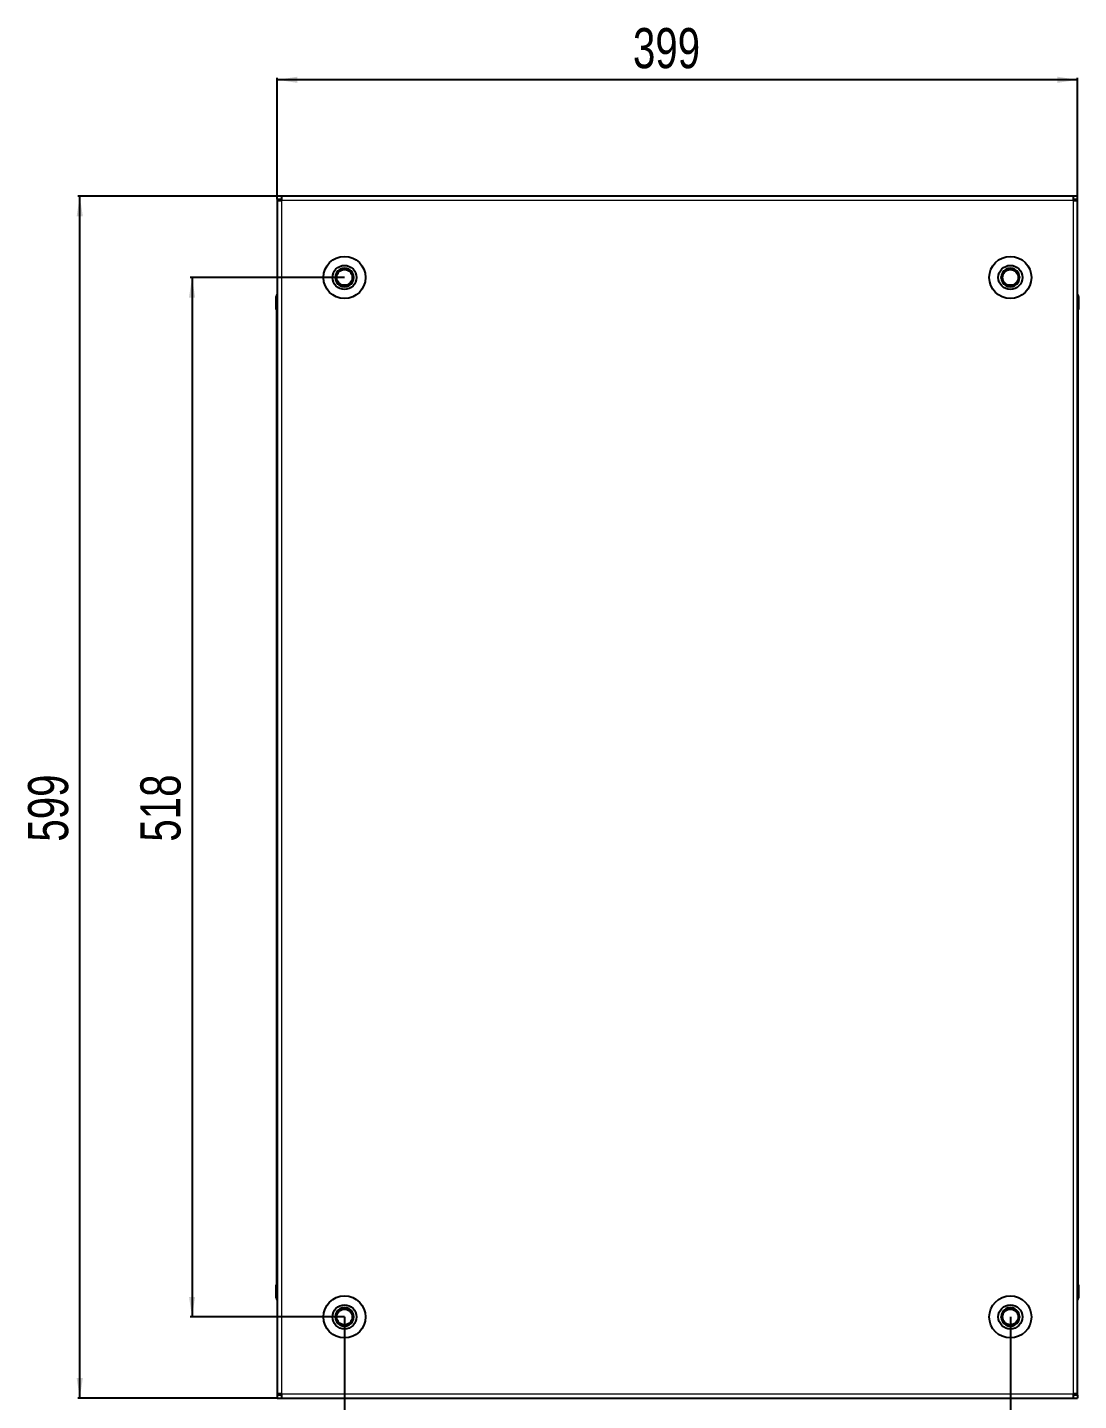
# Model space of a CAD drawing. Header units: millimetres. Extents: x 1021 to 2552, y 463 to 1596.
# Drawn here: x 1021 to 1545, y 842 to 1526 of the extents above; entities that cross this region are included whole.
import ezdxf

# ---------------------------------------------------------------- set-up
doc = ezdxf.new("R2010")
doc.units = ezdxf.units.MM
doc.layers.add('FORMAT', color=7, linetype='Continuous')
doc.styles.add('SLDTEXTSTYLE0', font='TXT', dxfattribs={"width": 0.75})
doc.dimstyles.new('SLDDIMSTYLE0', dxfattribs={"dimtxt": 20, "dimasz": 10, "dimexe": 0, "dimexo": 0.0625, "dimgap": 5, "dimtad": 2, "dimdec": 1, "dimrnd": 1e-09, "dimzin": 12, "dimdsep": 46, "dimtxsty": 'SLDTEXTSTYLE0', "dimsah": 1, "dimcen": 0.09, "dimadec": 0, "dimazin": 3, "dimtfac": 1, "dimtofl": 0, "dimtmove": 0, "dimatfit": 3, "dimfxl": 0, "dimfrac": 2, "dimtolj": 1, "dimtzin": 12, "dimarcsym": 0})

# ---------------------------------------------------------------- blocks, each defined once
blk = doc.blocks.new('_D')
at = {"layer": 'FORMAT'}
for p, q in [((1145.12, 1442.16), (1045.63, 1442.16)), ((1046.63, 843.16), (1046.63, 1442.16)), ((1145.12, 843.16), (1045.63, 843.16))]:
    blk.add_line(p, q, dxfattribs=at)
for points in [[(1046.63, 1442.16), (1045.09, 1432.16), (1048.17, 1432.16)], [(1046.63, 843.16), (1048.17, 853.16), (1045.09, 853.16)]]:
    blk.add_solid(points, dxfattribs=at)
at = {"layer": 'FORMAT', "insert": (1020.85, 1120.5), "char_height": 20, "attachment_point": 1, "rotation": 90, "style": 'SLDTEXTSTYLE0'}
blk.add_mtext('599', dxfattribs=at)
blk = doc.blocks.new('_D_1')
at = {"layer": 'FORMAT'}
for p, q in [((1145.13, 1442.17), (1145.13, 1501.16)), ((1544.13, 1500.16), (1145.13, 1500.16)), ((1544.13, 1442.17), (1544.13, 1501.16))]:
    blk.add_line(p, q, dxfattribs=at)
for points in [[(1145.13, 1500.16), (1155.13, 1498.63), (1155.13, 1501.7)], [(1544.13, 1500.16), (1534.13, 1501.7), (1534.13, 1498.63)]]:
    blk.add_solid(points, dxfattribs=at)
at = {"layer": 'FORMAT', "insert": (1322.46, 1525.95), "char_height": 20, "attachment_point": 1, "style": 'SLDTEXTSTYLE0'}
blk.add_mtext('399', dxfattribs=at)
blk = doc.blocks.new('_D_2')
at = {"layer": 'FORMAT'}
for p, q in [((1178.63, 883.65), (1178.63, 792.16)), ((1510.63, 883.65), (1510.63, 792.16)), ((1178.63, 793.16), (1510.63, 793.16))]:
    blk.add_line(p, q, dxfattribs=at)
for points in [[(1178.63, 793.16), (1188.63, 791.63), (1188.63, 794.7)], [(1510.63, 793.16), (1500.63, 794.7), (1500.63, 791.63)]]:
    blk.add_solid(points, dxfattribs=at)
at = {"layer": 'FORMAT', "insert": (1322.46, 818.95), "char_height": 20, "attachment_point": 1, "style": 'SLDTEXTSTYLE0'}
blk.add_mtext('332', dxfattribs=at)
blk = doc.blocks.new('_D_3')
at = {"layer": 'FORMAT'}
for p, q in [((1178.62, 1401.66), (1101.63, 1401.66)), ((1102.63, 1401.66), (1102.63, 883.66)), ((1178.62, 883.66), (1101.63, 883.66))]:
    blk.add_line(p, q, dxfattribs=at)
for points in [[(1102.63, 1401.66), (1101.09, 1391.66), (1104.17, 1391.66)], [(1102.63, 883.66), (1104.17, 893.66), (1101.09, 893.66)]]:
    blk.add_solid(points, dxfattribs=at)
at = {"layer": 'FORMAT', "insert": (1076.85, 1120.5), "char_height": 20, "attachment_point": 1, "rotation": 90, "style": 'SLDTEXTSTYLE0'}
blk.add_mtext('518', dxfattribs=at)

msp = doc.modelspace()

# ---------------------------------------------------------------- linework, layer by layer
at = {"color": 7, "linetype": 'Continuous', "lineweight": 25}
for p, q in [((1147.23, 1442.16), (1145.13, 1442.16)), ((1145.13, 1440.66), (1145.13, 1442.16)), ((1145.13, 1440.66), (1147.23, 1440.66)), ((1145.13, 1440.66), (1145.13, 1440.06)), ((1145.13, 1440.06), (1145.13, 845.26)), ((1145.13, 1440.06), (1147.23, 1440.06)), ((1147.23, 1442.16), (1147.23, 1440.06)), ((1542.03, 1442.16), (1147.23, 1442.16)), ((1542.03, 1440.06), (1542.03, 1442.16)), ((1544.13, 1442.16), (1542.03, 1442.16)), ((1542.03, 1440.66), (1544.13, 1440.66)), ((1542.03, 1440.06), (1544.13, 1440.06)), ((1544.13, 1440.66), (1544.13, 1442.16)), ((1544.13, 1440.06), (1544.13, 1440.66)), ((1544.13, 845.26), (1544.13, 1440.06)), ((1144.63, 1392.16), (1144.63, 1385.66)), ((1144.63, 1385.66), (1144.63, 1392.16)), ((1544.13, 1393.49), (1544.13, 1393.49)), ((1544.63, 1392.16), (1544.63, 1385.66)), ((1544.63, 1385.66), (1544.63, 1392.16)), ((1144.63, 1385.66), (1144.63, 1385.66)), ((1145.13, 1385.66), (1144.63, 1385.66)), ((1144.78, 1385.66), (1144.78, 899.66)), ((1544.13, 1385.66), (1544.63, 1385.66)), ((1544.48, 899.66), (1544.48, 1385.66)), ((1544.63, 1385.66), (1544.63, 1385.66)), ((1544.63, 1385.66), (1544.63, 1385.66)), ((1144.63, 899.66), (1144.63, 899.66)), ((1144.63, 893.16), (1144.63, 899.66)), ((1144.63, 899.66), (1144.63, 899.66)), ((1144.63, 899.66), (1144.63, 893.16)), ((1145.13, 899.66), (1144.63, 899.66)), ((1544.13, 899.66), (1544.63, 899.66)), ((1544.63, 899.66), (1544.63, 899.66)), ((1544.63, 893.16), (1544.63, 899.66)), ((1544.63, 899.66), (1544.63, 893.16)), ((1145.13, 891.84), (1145.13, 891.84)), ((1147.23, 845.26), (1145.13, 845.26)), ((1145.13, 845.26), (1145.13, 844.66)), ((1145.13, 844.66), (1145.13, 843.16)), ((1147.23, 844.66), (1145.13, 844.66)), ((1145.13, 843.16), (1147.23, 843.16)), ((1147.23, 845.26), (1147.23, 843.16)), ((1147.23, 843.16), (1542.03, 843.16)), ((1542.03, 843.16), (1542.03, 845.26)), ((1544.13, 845.26), (1542.03, 845.26)), ((1544.13, 844.66), (1542.03, 844.66)), ((1542.03, 843.16), (1544.13, 843.16)), ((1544.13, 844.66), (1544.13, 845.26)), ((1544.13, 844.66), (1544.13, 843.16))]:
    msp.add_line(p, q, dxfattribs=at)
at = {"color": 8, "linetype": 'Continuous', "lineweight": 18}
for p, q in [((1542.03, 1440.06), (1147.23, 1440.06)), ((1147.23, 1440.06), (1147.23, 845.26)), ((1542.03, 845.26), (1542.03, 1440.06)), ((1145.13, 1392.16), (1144.63, 1392.16)), ((1544.13, 1392.16), (1544.63, 1392.16)), ((1145.13, 893.16), (1144.63, 893.16)), ((1544.13, 893.16), (1544.63, 893.16)), ((1147.23, 845.26), (1542.03, 845.26))]:
    msp.add_line(p, q, dxfattribs=at)
at = {"color": 7, "linetype": 'Continuous', "lineweight": 25}
for centre, radius in [((1178.63, 1401.66), 10.5), ((1510.63, 1401.66), 10.5), ((1178.63, 1401.66), 6), ((1178.63, 1401.66), 3.9), ((1510.63, 1401.66), 6), ((1510.63, 1401.66), 3.9), ((1178.63, 883.66), 10.5), ((1178.63, 883.66), 6), ((1510.63, 883.66), 10.5), ((1510.63, 883.66), 6), ((1178.63, 883.66), 3.9), ((1510.63, 883.66), 3.9)]:
    msp.add_circle(centre, radius, dxfattribs=at)
for centre, radius, start, end in [((1178.63, 1401.66), 4.62, 120, 180), ((1178.63, 1401.66), 4.62, 60, 120), ((1178.63, 1401.66), 4.62, 360, 60), ((1510.63, 1401.66), 4.62, 120, 180), ((1510.63, 1401.66), 4.62, 60, 120), ((1510.63, 1401.66), 4.62, 0, 60), ((1178.63, 1401.66), 4.62, 180, 240), ((1178.63, 1401.66), 4.62, 240, 300), ((1178.63, 1401.66), 4.62, 300, 360), ((1510.63, 1401.66), 4.62, 180, 240), ((1510.63, 1401.66), 4.62, 240, 300), ((1510.63, 1401.66), 4.62, 300, 0), ((1146.63, 1392.16), 2, 138.59038, 180), ((1542.63, 1392.16), 2, 33.78451, 41.40962), ((1542.63, 1392.16), 2, 0, 41.40962), ((1542.63, 1392.16), 2, 360, 19.56674), ((1146.63, 893.16), 2, 180, 221.39416), ((1542.63, 893.16), 2, 318.59038, 0), ((1178.63, 883.66), 4.62, 120, 180), ((1178.63, 883.66), 4.62, 180, 240), ((1178.63, 883.66), 4.62, 60, 120), ((1178.63, 883.66), 4.62, 360, 60), ((1178.63, 883.66), 4.62, 300, 360), ((1510.63, 883.66), 4.62, 120, 180), ((1510.63, 883.66), 4.62, 180, 240), ((1510.63, 883.66), 4.62, 60, 120), ((1510.63, 883.66), 4.62, 360, 60), ((1510.63, 883.66), 4.62, 300, 360), ((1178.63, 883.66), 4.62, 240, 300), ((1510.63, 883.66), 4.62, 240, 300)]:
    msp.add_arc(centre, radius, start, end, dxfattribs=at)
for points, knots in [([(1174.01, 1401.66), (1174.34, 1402.24), (1174.91, 1403.22), (1175.73, 1404.64), (1176.14, 1405.35), (1176.32, 1405.66)], [0, 0, 0, 0, 0.439131, 0.751378, 1, 1, 1, 1]), ([(1176.32, 1405.66), (1176.52, 1405.66), (1177.22, 1405.66), (1178.53, 1405.66), (1179.92, 1405.66), (1180.67, 1405.66), (1180.94, 1405.66)], [0, 0, 0, 0, 0.139329, 0.48527, 0.816356, 1, 1, 1, 1]), ([(1180.94, 1405.66), (1181.27, 1405.09), (1181.83, 1404.11), (1182.66, 1402.69), (1183.07, 1401.98), (1183.25, 1401.66)], [0, 0, 0, 0, 0.439131, 0.751378, 1, 1, 1, 1]), ([(1506.01, 1401.66), (1506.34, 1402.24), (1506.91, 1403.22), (1507.73, 1404.64), (1508.14, 1405.35), (1508.32, 1405.66)], [0, 0, 0, 0, 0.439131, 0.751378, 1, 1, 1, 1]), ([(1508.32, 1405.66), (1508.52, 1405.66), (1509.22, 1405.66), (1510.53, 1405.66), (1511.92, 1405.66), (1512.67, 1405.66), (1512.94, 1405.66)], [0, 0, 0, 0, 0.139329, 0.48527, 0.816356, 1, 1, 1, 1]), ([(1512.94, 1405.66), (1513.27, 1405.09), (1513.83, 1404.11), (1514.66, 1402.69), (1515.07, 1401.98), (1515.25, 1401.66)], [0, 0, 0, 0, 0.439131, 0.751378, 1, 1, 1, 1]), ([(1176.32, 1397.66), (1175.99, 1398.24), (1175.42, 1399.22), (1174.6, 1400.64), (1174.19, 1401.35), (1174.01, 1401.66)], [0, 0, 0, 0, 0.439131, 0.751378, 1, 1, 1, 1]), ([(1180.94, 1397.66), (1180.67, 1397.66), (1179.92, 1397.66), (1178.53, 1397.66), (1177.22, 1397.66), (1176.52, 1397.66), (1176.32, 1397.66)], [0, 0, 0, 0, 0.183644, 0.51473, 0.860671, 1, 1, 1, 1]), ([(1183.25, 1401.66), (1182.92, 1401.09), (1182.35, 1400.11), (1181.53, 1398.69), (1181.12, 1397.98), (1180.94, 1397.66)], [0, 0, 0, 0, 0.439131, 0.751378, 1, 1, 1, 1]), ([(1508.32, 1397.66), (1507.99, 1398.24), (1507.42, 1399.22), (1506.6, 1400.64), (1506.19, 1401.35), (1506.01, 1401.66)], [0, 0, 0, 0, 0.4391308, 0.7513783, 1, 1, 1, 1]), ([(1512.94, 1397.66), (1512.67, 1397.66), (1511.92, 1397.66), (1510.53, 1397.66), (1509.22, 1397.66), (1508.52, 1397.66), (1508.32, 1397.66)], [0, 0, 0, 0, 0.183644, 0.51473, 0.860671, 1, 1, 1, 1]), ([(1515.25, 1401.66), (1514.92, 1401.09), (1514.35, 1400.11), (1513.53, 1398.69), (1513.12, 1397.98), (1512.94, 1397.66)], [0, 0, 0, 0, 0.439131, 0.751378, 1, 1, 1, 1]), ([(1174.01, 883.66), (1174.34, 884.24), (1174.91, 885.22), (1175.73, 886.64), (1176.14, 887.35), (1176.32, 887.66)], [0, 0, 0, 0, 0.439131, 0.751378, 1, 1, 1, 1]), ([(1176.32, 879.66), (1175.99, 880.24), (1175.42, 881.22), (1174.6, 882.64), (1174.19, 883.35), (1174.01, 883.66)], [0, 0, 0, 0, 0.4391308, 0.7513783, 1, 1, 1, 1]), ([(1176.32, 887.66), (1176.52, 887.66), (1177.22, 887.66), (1178.53, 887.66), (1179.92, 887.66), (1180.67, 887.66), (1180.94, 887.66)], [0, 0, 0, 0, 0.139329, 0.48527, 0.816356, 1, 1, 1, 1]), ([(1180.94, 887.66), (1181.27, 887.09), (1181.83, 886.11), (1182.66, 884.69), (1183.07, 883.98), (1183.25, 883.66)], [0, 0, 0, 0, 0.439131, 0.751378, 1, 1, 1, 1]), ([(1183.25, 883.66), (1182.92, 883.09), (1182.35, 882.11), (1181.53, 880.69), (1181.12, 879.98), (1180.94, 879.66)], [0, 0, 0, 0, 0.439131, 0.751378, 1, 1, 1, 1]), ([(1506.01, 883.66), (1506.34, 884.24), (1506.91, 885.22), (1507.73, 886.64), (1508.14, 887.35), (1508.32, 887.66)], [0, 0, 0, 0, 0.439131, 0.751378, 1, 1, 1, 1]), ([(1508.32, 879.66), (1507.99, 880.24), (1507.42, 881.22), (1506.6, 882.64), (1506.19, 883.35), (1506.01, 883.66)], [0, 0, 0, 0, 0.439131, 0.751378, 1, 1, 1, 1]), ([(1508.32, 887.66), (1508.52, 887.66), (1509.22, 887.66), (1510.53, 887.66), (1511.92, 887.66), (1512.67, 887.66), (1512.94, 887.66)], [0, 0, 0, 0, 0.139329, 0.48527, 0.816356, 1, 1, 1, 1]), ([(1512.94, 887.66), (1513.27, 887.09), (1513.83, 886.11), (1514.66, 884.69), (1515.07, 883.98), (1515.25, 883.66)], [0, 0, 0, 0, 0.439131, 0.751378, 1, 1, 1, 1]), ([(1515.25, 883.66), (1514.92, 883.09), (1514.35, 882.11), (1513.53, 880.69), (1513.12, 879.98), (1512.94, 879.66)], [0, 0, 0, 0, 0.439131, 0.751378, 1, 1, 1, 1]), ([(1180.94, 879.66), (1180.67, 879.66), (1179.92, 879.66), (1178.53, 879.66), (1177.22, 879.66), (1176.52, 879.66), (1176.32, 879.66)], [0, 0, 0, 0, 0.183644, 0.51473, 0.860671, 1, 1, 1, 1]), ([(1512.94, 879.66), (1512.67, 879.66), (1511.92, 879.66), (1510.53, 879.66), (1509.22, 879.66), (1508.52, 879.66), (1508.32, 879.66)], [0, 0, 0, 0, 0.183644, 0.51473, 0.860671, 1, 1, 1, 1])]:
    msp.add_open_spline(points, degree=3, knots=knots, dxfattribs=at)

# ---------------------------------------------------------------- dimensions: what is measured, and where the dimension line sits
at = {"layer": 'FORMAT'}
dim = msp.add_linear_dim(base=(1145.13, 1500.16), p1=(1544.13, 1442.16), p2=(1145.13, 1442.16), dimstyle='SLDDIMSTYLE0', dxfattribs=at)
dim.commit()
dim.dimension.update_dxf_attribs({"geometry": '_D_1', "text_midpoint": (1344.63, 1500.16), "dimtype": 160})
for base, p1, p2, angle, picture, middle in [((1046.63, 1442.16), (1145.13, 843.16), (1145.13, 1442.16), 90, '_D', (1046.63, 1142.66)), ((1102.63, 883.66), (1178.63, 1401.66), (1178.63, 883.66), 90, '_D_3', (1102.63, 1142.66)), ((1510.63, 793.16), (1178.63, 883.66), (1510.63, 883.66), 0, '_D_2', (1344.63, 793.16))]:
    dim = msp.add_linear_dim(base=base, p1=p1, p2=p2, angle=angle, dimstyle='SLDDIMSTYLE0', dxfattribs=at)
    dim.commit()
    dim.dimension.update_dxf_attribs({"geometry": picture, "text_midpoint": middle, "dimtype": 160})

doc.saveas('drawing.dxf')
